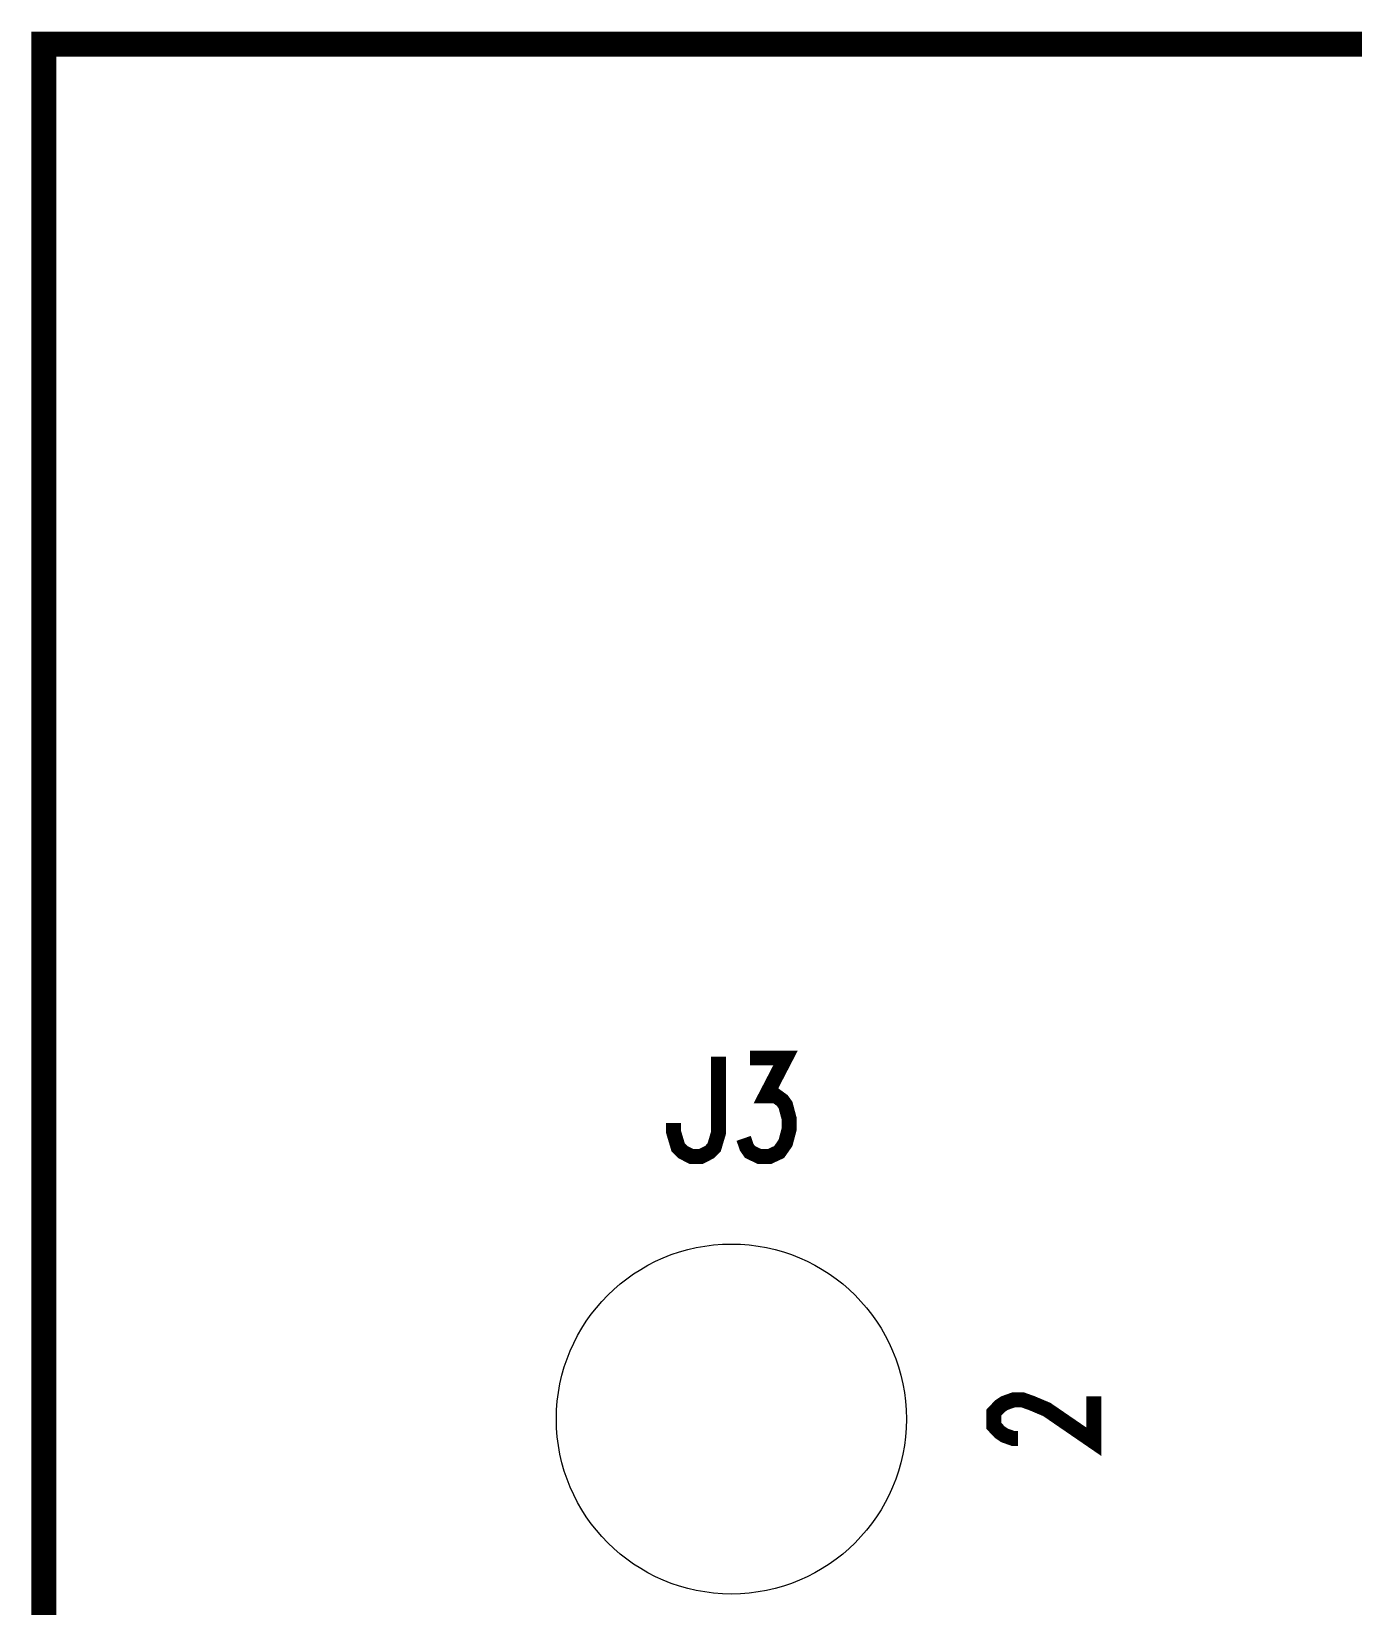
# Model space of a CAD drawing. Extents: x -0.1 to 80.1, y -0.1 to 42.4.
# Drawn here: x -0.1 to 10.48, y 22.5 to 35.1 of the extents above; entities that cross this region are included whole.
import ezdxf

# ---------------------------------------------------------------- set-up
doc = ezdxf.new("R2010")
doc.units = 0
doc.layers.get('0').update_dxf_attribs({"linetype": 'CONTINUOUS'})
doc.layers.add('07_ASSY1_GBR', color=7, linetype='CONTINUOUS')

# ---------------------------------------------------------------- blocks, each defined once
blk = doc.blocks.new('ROUND_127')
blk.add_circle((0, 0), 1.4)

msp = doc.modelspace()

# ---------------------------------------------------------------- linework, layer by layer
at = {"layer": '07_ASSY1_GBR'}
for points, const_width in [([(0, 35), (0, 0), (80, 0), (80, 35), (0, 35)], 0.2), ([(5.398, 26.9), (5.398, 26.294), (5.362, 26.173), (5.326, 26.136), (5.256, 26.1), (5.18, 26.1), (5.111, 26.136), (5.074, 26.173), (5.038, 26.294), (5.038, 26.367)], 0.12), ([(5.649, 26.888), (5.933, 26.888), (5.776, 26.585), (5.856, 26.585), (5.907, 26.548), (5.933, 26.512), (5.962, 26.403), (5.962, 26.318), (5.933, 26.209), (5.882, 26.136), (5.805, 26.1), (5.725, 26.1), (5.649, 26.136), (5.623, 26.173), (5.598, 26.245)], 0.12), ([(7.794, 23.843), (7.758, 23.843), (7.685, 23.869), (7.648, 23.894), (7.6, 23.945), (7.6, 24.051), (7.648, 24.102), (7.685, 24.127), (7.758, 24.153), (7.83, 24.153), (7.903, 24.127), (8.024, 24.076), (8.4, 23.818), (8.4, 24.182)], 0.12)]:
    msp.add_lwpolyline(points, dxfattribs=dict(at, const_width=const_width))

# ---------------------------------------------------------------- block references
msp.add_blockref('ROUND_127', (5.5, 24), dxfattribs=at)

doc.saveas('drawing.dxf')
